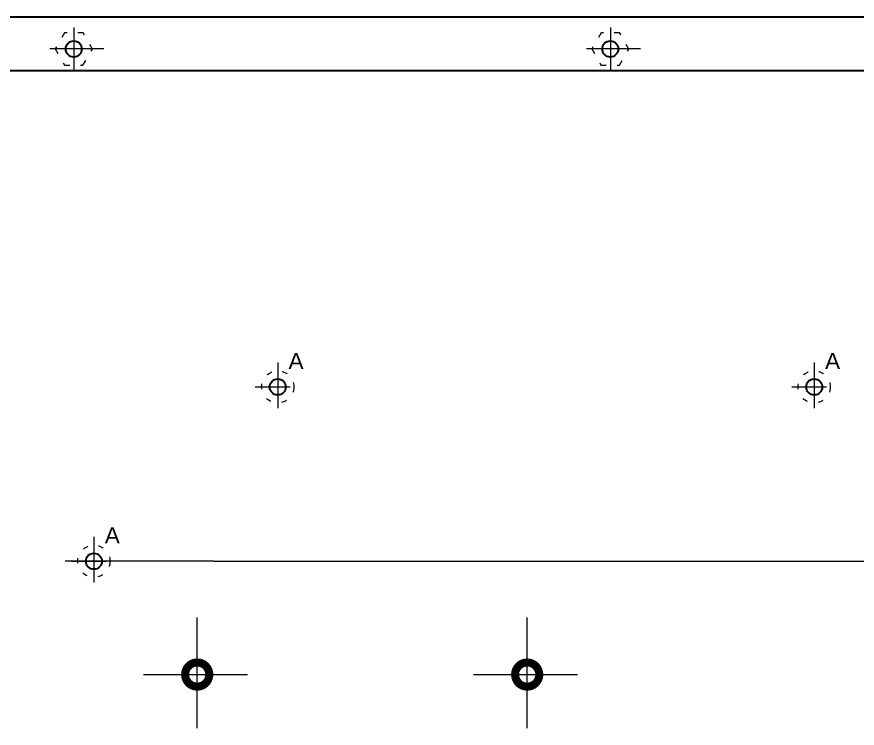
# Model space of a CAD drawing. Extents: x 20 to 965, y 10 to 705.
# Drawn here: x 568.5 to 725.1, y 367.9 to 500.5 of the extents above; entities that cross this region are included whole.
import ezdxf

# ---------------------------------------------------------------- set-up
doc = ezdxf.new("R2010")
doc.units = 0
doc.header["$MEASUREMENT"] = 0
doc.linetypes.add('SKJUL1', pattern=[3, 1, -2])
doc.layers.add('DIM', color=1, linetype='CONTINUOUS', lineweight=13)
doc.layers.add('EMNE', color=3, linetype='CONTINUOUS', lineweight=30)
doc.styles.get("Standard").update_dxf_attribs({"font": ''})
doc.styles.get('Standard').set_extended_font_data('Arial')

msp = doc.modelspace()

# ---------------------------------------------------------------- linework, layer by layer
at = {"layer": 'DIM', "color": 1, "linetype": 'Continuous'}
for p, q in [((579.07596, 498.56306), (579.07596, 490.51305)), ((679.07596, 498.56306), (679.07596, 490.51305)), ((584.67397, 494.52781), (574.62072, 494.52781)), ((684.67397, 494.52781), (674.62072, 494.52781))]:
    msp.add_line(p, q, dxfattribs=at)
at = {"layer": 'DIM', "linetype": 'Continuous'}
for p, q in [((617.07765, 436.06272), (617.07765, 427.56272)), ((717.07765, 436.06272), (717.07765, 427.56272)), ((612.87826, 431.52826), (619.37826, 431.52826)), ((712.87826, 431.52826), (719.37826, 431.52826)), ((582.82765, 403.56272), (582.82765, 395.06272)), ((578.62826, 399.02826), (585.12826, 399.02826))]:
    msp.add_line(p, q, dxfattribs=at)
at = {"layer": 'DIM'}
for q in [(577.48022, 399.02826), (586.31936, 399.02826), (821.07412, 399.02671)]:
    msp.add_line((605.12826, 399.02826), q, dxfattribs=at)
at = {"layer": 'DIM', "color": 1}
for p, q in [((602.07764, 367.91092), (602.07764, 388.55877)), ((663.57764, 367.91092), (663.57764, 388.55877)), ((592.06764, 377.91092), (611.4608, 377.91092)), ((653.56764, 377.91092), (672.9608, 377.91092))]:
    msp.add_line(p, q, dxfattribs=at)
at = {"layer": 'DIM', "color": 1, "linetype": 'SKJUL1'}
for points in [[(577.32461, 491.53774), (580.78868, 491.52232), (582.53407, 494.51458), (580.81539, 497.52226), (577.35132, 497.53768), (575.60593, 494.54542)], [(677.32461, 491.53774), (680.78868, 491.52232), (682.53407, 494.51458), (680.81539, 497.52226), (677.35132, 497.53768), (675.60593, 494.54542)]]:
    msp.add_lwpolyline(points, close=True, dxfattribs=at)
for centre in [(617.07765, 431.52826), (717.07765, 431.52826), (582.82765, 399.02826)]:
    msp.add_circle(centre, 3, dxfattribs=at)
at = {"layer": 'EMNE'}
for p, q in [((359.07412, 500.52671), (819.07412, 500.52671)), ((359.07412, 490.52671), (809.07412, 490.52671))]:
    msp.add_line(p, q, dxfattribs=at)
at = {"layer": 'EMNE', "const_width": 1.5}
for points in [[(599.82764, 377.91092, 1), (604.32764, 377.91092, 1)], [(661.32764, 377.91092, 1), (665.82764, 377.91092, 1)]]:
    msp.add_lwpolyline(points, format="xyb", close=True, dxfattribs=at)
at = {"layer": 'EMNE', "linetype": 'Continuous'}
for centre in [(579.07, 494.53), (679.07, 494.53), (617.07765, 431.52826), (717.07765, 431.52826), (582.82765, 399.02826)]:
    msp.add_circle(centre, 1.5, dxfattribs=at)

# ---------------------------------------------------------------- texts
at = {"layer": 'DIM'}
for p in [(619.10007, 434.87584), (719.10007, 434.87584), (584.85007, 402.37584)]:
    msp.add_text('A', height=3, dxfattribs=at).set_placement(p)

doc.saveas('drawing.dxf')
